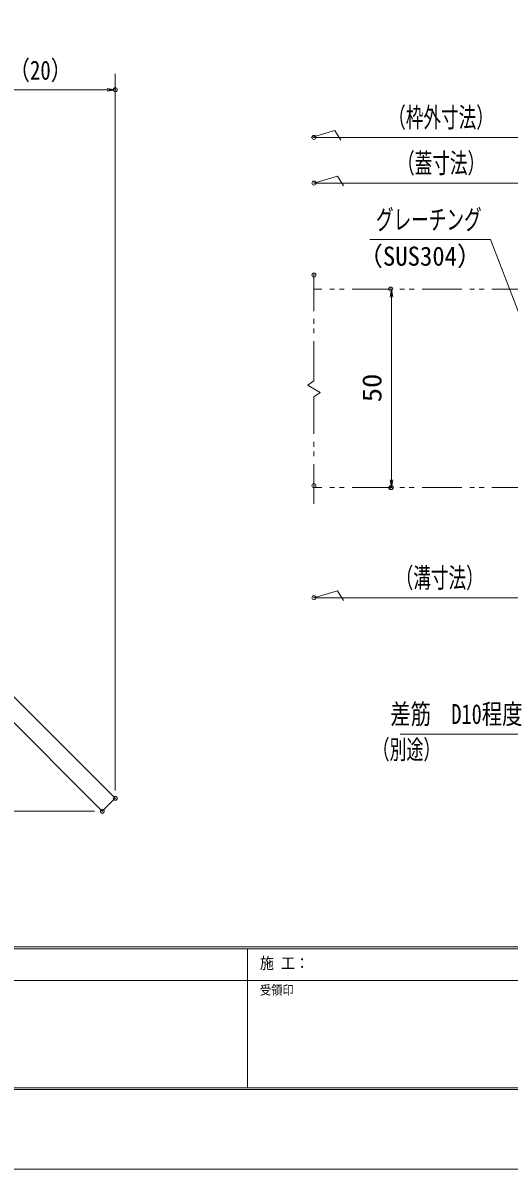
# Model space of a CAD drawing. Units: millimetres, scale not verified. Extents: x -1050 to 1050, y -742 to 742.
# Drawn here: x 312 to 618, y -742 to -21 of the extents above; entities that cross this region are included whole.
import ezdxf
from ezdxf.enums import TextEntityAlignment as Align

# ---------------------------------------------------------------- set-up
doc = ezdxf.new("R2010")
doc.units = ezdxf.units.MM
doc.header["$LTSCALE"] = 5
doc.header["$PDMODE"] = 32
doc.header["$PDSIZE"] = 2.5
doc.linetypes.add('DOUBLE_CHAIN1', pattern=[8.8, 5, -1, 0.6, -0.6, 0.6, -1])
for name, color, linetype, lineweight in [('0-0_7-図\u3000枠', 4, 'Continuous', 9), ('0-1_寸法注釈', 2, 'Continuous', 9), ('0-2_0', 2, 'Continuous', 9), ('0-3_DEFPOINTS', 134, 'Continuous', 9), ('0-4_アンカー', 7, 'Continuous', 9), ('0-6_想像線', 134, 'DOUBLE_CHAIN1', 9), ('0-8_蓋', 5, 'Continuous', 9)]:
    doc.layers.add(name, color=color, linetype=linetype, lineweight=lineweight)
doc.styles.add('ＭＳ ゴシック', font='')
doc.styles.get('ＭＳ ゴシック').set_extended_font_data('MS Gothic')

# ---------------------------------------------------------------- blocks, each defined once
blk = doc.blocks.new('_OPEN')
at = {"layer": '0-2_0'}
blk.add_line((0, 0), (-5, 0), dxfattribs=at)
blk.add_lwpolyline([(-5, 0.833), (0, 0), (-5, -0.833)], dxfattribs=at)
blk = doc.blocks.new('A$C6EB770D1')
at = {"layer": '0-4_アンカー'}
for p, q in [((130.257, 96.52), (45.237, 11.5)), ((138.388, 88.388), (130.257, 96.52)), ((138.388, 88.388), (53.368, 3.368)), ((0, 11.5), (45.237, 11.5)), ((0, 11.5), (0, 0)), ((0, 0), (45.237, 0))]:
    blk.add_line(p, q, dxfattribs=at)
blk.add_arc((45.237, 11.5), 11.5, 270, 315, dxfattribs=at)

msp = doc.modelspace()

# ---------------------------------------------------------------- linework, layer by layer
at = {"layer": '0-0_7-図\u3000枠'}
for p, q in [((998.75, -602.5), (-973.75, -602.5)), ((998.75, -603.75), (-973.75, -603.75)), ((453.75, -691.25), (453.75, -603.75)), ((640.5, -623.75), (116.25, -623.75)), ((1000, -692.5), (-975, -692.5)), ((998.75, -691.25), (-973.75, -691.25))]:
    msp.add_line(p, q, dxfattribs=at)
at = {"layer": '0-1_寸法注釈'}
for p, q in [((370.45, -504.065), (370.45, -52.974)), ((278.93, -62.974), (365.45, -62.974)), ((493.745, -92.974), (508.548, -88.646)), ((727.95, -92.974), (495.45, -92.974)), ((508.548, -88.646), (512.376, -94.722)), ((720.45, -121.755), (495.45, -121.755)), ((544.185, -193.471), (544.185, -308.471)), ((495.45, -382.826), (510.253, -378.497)), ((510.253, -378.497), (514.08, -384.574)), ((652.95, -382.826), (495.45, -382.826)), ((357.318, -517.197), (23.705, -517.197))]:
    msp.add_line(p, q, dxfattribs=at)
for points in [[(495.45, -121.755), (510.253, -117.426), (514.08, -123.503)], [(530.622, -157.293), (606.589, -157.293), (640.479, -245.359)], [(549.657, -468.619), (631.881, -468.619), (757.025, -400.445)]]:
    msp.add_lwpolyline(points, dxfattribs=at)
at = {"layer": '0-3_DEFPOINTS'}
msp.add_lwpolyline([(-1050, -742.5), (-1050, 742.5), (1050, 742.5), (1050, -742.5)], close=True, dxfattribs=at)
for p in [(370.45, -62.974), (495.45, -92.974), (495.45, -121.755), (495.45, -179.646), (543.742, -188.471), (495.45, -312.221), (543.742, -313.471), (544.185, -313.471), (495.45, -382.826), (370.45, -509.065), (362.318, -517.197)]:
    msp.add_point(p, dxfattribs=at)
at = {"layer": '0-6_想像線'}
for p, q in [((495.45, -246.301), (495.45, -179.133)), ((499.377, -253.593), (495.45, -251.261)), ((495.45, -256.221), (499.377, -253.593)), ((495.45, -323.681), (495.45, -256.221))]:
    msp.add_line(p, q, dxfattribs=at)
msp.add_lwpolyline([(495.45, -246.301), (491.523, -248.93), (495.45, -251.261)], dxfattribs=at)
at = {"layer": '0-8_蓋', "linetype": 'DOUBLE_CHAIN1'}
for p, q in [((720.45, -188.471), (495.45, -188.471)), ((720.45, -313.471), (495.45, -313.471))]:
    msp.add_line(p, q, dxfattribs=at)

# ---------------------------------------------------------------- block references
at = {"layer": '0-1_寸法注釈'}
msp.add_blockref('_OPEN', (370.45, -62.974), dxfattribs=at)
for p, rotation in [((544.185, -188.471), 90), ((544.185, -313.471), 270)]:
    msp.add_blockref('_OPEN', p, dxfattribs=dict(at, rotation=rotation))
at = {"layer": '0-4_アンカー', "rotation": 270}
msp.add_blockref('A$C6EB770D1', (273.93, -378.808), dxfattribs=at)

# ---------------------------------------------------------------- texts
at = {"layer": '0-0_7-図\u3000枠', "color": 7, "style": 'ＭＳ ゴシック', "width": 0.9}
msp.add_text('施 工：', height=7.216, dxfattribs=at).set_placement((461.438, -618.654), align=Align.BOTTOM_LEFT)
at = {"layer": '0-0_7-図\u3000枠', "color": 5, "style": 'ＭＳ ゴシック', "width": 0.9}
msp.add_text('受領印', height=5.773, dxfattribs=at).set_placement((461.438, -634.42), align=Align.BOTTOM_LEFT)
at = {"layer": '0-1_寸法注釈', "color": 7, "style": 'ＭＳ ゴシック'}
for s, height, width, p in [('（20）', 12.02, 0.8, (303.675, -60.287)), ('（枠外寸法）', 12.5, 0.65, (542.156, -90.38)), ('（蓋寸法）', 12.5, 0.65, (547.739, -119.16)), ('グレーチング', 12.5, 0.65, (534.467, -154.699)), ('（SUS304）', 12.02, 0.95, (523.271, -177.343)), ('（溝寸法）', 12.5, 0.65, (546.861, -380.231)), ('差筋\u3000D10程度', 12.51, 0.75, (543.501, -466.024)), ('（別途）', 12.02, 0.65, (532.364, -487.988))]:
    msp.add_text(s, height=height, dxfattribs=dict(at, width=width)).set_placement(p, align=Align.BOTTOM_LEFT)
at = {"layer": '0-1_寸法注釈', "color": 7, "style": 'ＭＳ ゴシック', "width": 1.1}
msp.add_text('50', height=12.02, rotation=90, dxfattribs=at).set_placement((541.498, -259.705), align=Align.BOTTOM_LEFT)

doc.saveas('drawing.dxf')
